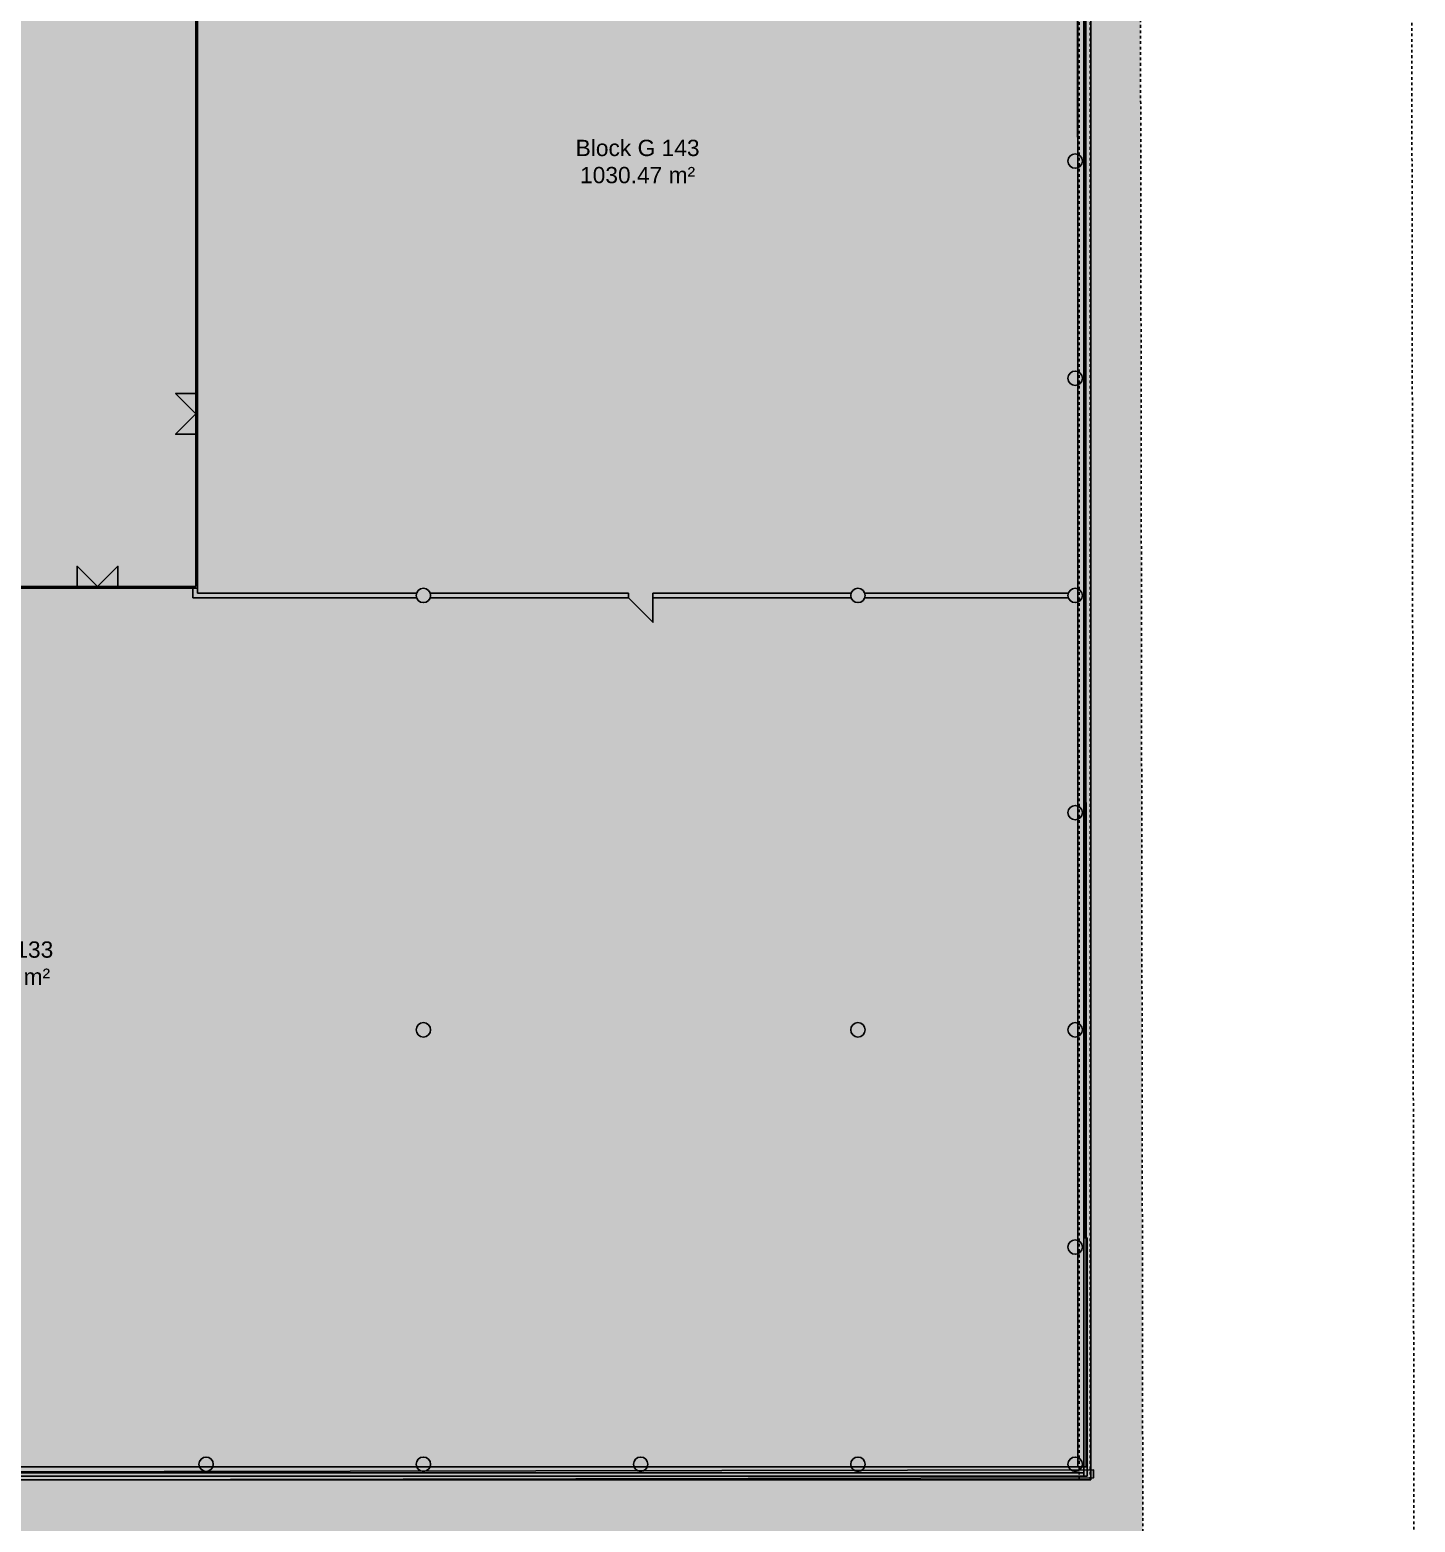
# Model space of a CAD drawing. Header units: metres. Extents: x 183920 to 185578, y 20757 to 21440.
# Drawn here: x 184938.8 to 184989.8, y 20812.1 to 20867 of the extents above; entities that cross this region are included whole.
import ezdxf

# ---------------------------------------------------------------- set-up
doc = ezdxf.new("R2010")
doc.units = ezdxf.units.M
for name, pattern in [('Path offset', [0.022225, 0.00635, -0.003175, 0.00635, -0.003175, 0, -0.003175]), ('Property boundary', [0.00111125, 0.0003175, -0.00015875, 0.0003175, -0.00015875, 0, -0.00015875]), ('Style_13', [0]), ('Style_25', [4.7625e-07, 3.175e-07, -1.5875e-07]), ('Wall Style 01', [0])]:
    doc.linetypes.add(name, pattern=pattern)
for name, color, linetype, true_color in [('COLON', 5, 'Continuous', 0x0000ff), ('DOORS', 8, 'Continuous', 0x414141), ('GKL', 5, 'Continuous', 0x0000ff), ('Glass', 4, 'Continuous', 0x00ffff), ('Imported Drawing', 7, 'Continuous', 0x957bfc), ('MONOLIT', 7, 'Continuous', 0x691639), ('SENDVICH', 2, 'Continuous', 0xffff00), ('Walls', 7, 'Continuous', 0x68db4c), ('Zoning', 7, 'Continuous', 0x47d2e2)]:
    doc.layers.add(name, color=color, linetype=linetype, true_color=true_color)
doc.styles.add('Zone text style', font='', dxfattribs={"height": 0.6})
doc.styles.get('Zone text style').set_extended_font_data('arial')

# ---------------------------------------------------------------- blocks, each defined once
blk = doc.blocks.new('AC584E3954')
at = {"layer": 'Glass', "linetype": 'Style_13'}
for points in [[(-0.8850831972660963, -1.234254007406082), (-0.8850831972660963, -1.174254007406082)], [(0.6149168027339037, -1.234254007406082), (0.6149168027339037, -1.984254007406082), (-0.1350831972660962, -1.234254007406082), (-0.8850831972660963, -1.984254007406082), (-0.8850831972660963, -1.234254007406082)], [(0.6149168027339037, -1.234254007406082), (0.6149168027339037, -1.174254007406082)]]:
    blk.add_lwpolyline(points, dxfattribs=at)

msp = doc.modelspace()

# ---------------------------------------------------------------- hatches: boundary and pattern name
at = {"layer": 'Walls', "transparency": 33554483}
h = msp.add_hatch(color=256, dxfattribs=at)
h.paths.add_polyline_path([(184977.3447471315, 20998.25825037873), (184977.3447960254, 20997.95734221833), (184977.3573636827, 20920.61207212447), (184977.6573636867, 20920.61207212111), (184977.6447509234, 20998.23493840217), (184977.3447471315, 20998.25825037873)], flags=0)
h.paths.add_polyline_path([(184977.3574124291, 20920.31207212447), (184977.3587086371, 20912.33480511989), (184977.5596731682, 20912.33480511989), (184977.5596731681, 20920.3120721222), (184977.3574124291, 20920.31207212447)], flags=0)
h.paths.add_polyline_path([(184977.3587573834, 20912.03480511989), (184977.3746730565, 20814.08480507297), (184977.6746730526, 20814.08485381929), (184977.6587573874, 20912.03480511989), (184977.3587573834, 20912.03480511989)], flags=0)
msp.add_hatch(color=256, dxfattribs=at).paths.add_polyline_path([(184888.9596731682, 20813.51754330149), (184888.9596731682, 20813.81754381658), (184977.9475187415, 20813.98244652609), (184977.9480746684, 20813.68244704118), (184888.9596731682, 20813.51754330149)], flags=0)
at = {"layer": 'Zoning', "transparency": 33554483}
msp.add_hatch(color=256, dxfattribs=at).paths.add_polyline_path([(184979.7863903792, 20791.04482130507), (184979.4617629582, 21013.51851378724), (184803.8159741289, 21044.01882130582), (184705.1692688792, 21043.36482130507), (184705.2366155375, 20815.82403505755), (184979.7863903792, 20791.04482130507)], flags=0)

# ---------------------------------------------------------------- linework, layer by layer
at = {"layer": 'COLON', "linetype": 'Style_13'}
for points in [[(184977.0096730565, 20862.18480507297, 0.9999999999999999), (184977.5396730565, 20862.18480507297, 0.9999999999999999), (184977.0096730565, 20862.18480507297)], [(184977.0096730565, 20854.18480507297, 0.9999999999999999), (184977.5396730565, 20854.18480507297, 0.9999999999999999), (184977.0096730565, 20854.18480507297)], [(184953.0096730565, 20846.18480507297, 0.9999999999999999), (184953.5396730565, 20846.18480507297, 0.9999999999999999), (184953.0096730565, 20846.18480507297)], [(184969.0096730565, 20846.18480507297, 0.9999999999999999), (184969.5396730565, 20846.18480507297, 0.9999999999999999), (184969.0096730565, 20846.18480507297)], [(184977.0096730565, 20846.18480507297, 0.9999999999999999), (184977.5396730565, 20846.18480507297, 0.9999999999999999), (184977.0096730565, 20846.18480507297)], [(184977.0096730565, 20838.18480507297, 0.9999999999999999), (184977.5396730565, 20838.18480507297, 0.9999999999999999), (184977.0096730565, 20838.18480507297)], [(184953.0096730565, 20830.18480507297, 0.9999999999999999), (184953.5396730565, 20830.18480507297, 0.9999999999999999), (184953.0096730565, 20830.18480507297)], [(184969.0096730565, 20830.18480507297, 0.9999999999999999), (184969.5396730565, 20830.18480507297, 0.9999999999999999), (184969.0096730565, 20830.18480507297)], [(184977.0096730565, 20830.18480507297, 0.9999999999999999), (184977.5396730565, 20830.18480507297, 0.9999999999999999), (184977.0096730565, 20830.18480507297)], [(184977.0096730565, 20822.18480507297, 0.9999999999999999), (184977.5396730565, 20822.18480507297, 0.9999999999999999), (184977.0096730565, 20822.18480507297)], [(184945.0096730565, 20814.18480507297, 0.9999999999999999), (184945.5396730565, 20814.18480507297, 0.9999999999999999), (184945.0096730565, 20814.18480507297)], [(184953.0096730565, 20814.18480507297, 0.9999999999999999), (184953.5396730565, 20814.18480507297, 0.9999999999999999), (184953.0096730565, 20814.18480507297)], [(184961.0096730565, 20814.18480507297, 0.9999999999999999), (184961.5396730565, 20814.18480507297, 0.9999999999999999), (184961.0096730565, 20814.18480507297)], [(184969.0096730565, 20814.18480507297, 0.9999999999999999), (184969.5396730565, 20814.18480507297, 0.9999999999999999), (184969.0096730565, 20814.18480507297)], [(184977.0096730565, 20814.18480507297, 0.9999999999999999), (184977.5396730565, 20814.18480507297, 0.9999999999999999), (184977.0096730565, 20814.18480507297)]]:
    msp.add_lwpolyline(points, format="xyb", close=True, dxfattribs=at)
at = {"layer": 'DOORS', "linetype": 'Style_13'}
msp.add_lwpolyline([(184961.7246730565, 20846.09980507298), (184961.7246730565, 20845.19980507297), (184960.8246730565, 20846.09980507298)], dxfattribs=at)
at = {"layer": 'GKL', "linetype": 'Style_13'}
for points in [[(184944.7896730565, 20846.44980507297), (184944.9596730566, 20846.44980507297)], [(184944.7896730565, 20846.44980507297), (184944.7896730565, 20846.09980507298)], [(184944.9596730566, 20846.44980507297), (184944.9596730566, 20846.26980507297)], [(184944.7896730565, 20846.09980507298), (184953.020507756, 20846.09980507298)], [(184944.9596730566, 20846.26980507297), (184953.020507756, 20846.26980507297)], [(184953.5288383571, 20846.26980507297), (184960.8246730565, 20846.26980507297)], [(184953.5288383571, 20846.09980507298), (184960.8246730565, 20846.09980507298)], [(184960.8246730565, 20846.26980507297), (184960.8246730565, 20846.09980507298)], [(184961.7246730565, 20846.26980507297), (184961.7246730565, 20846.09980507298)], [(184961.7246730565, 20846.26980507297), (184969.020507756, 20846.26980507297)], [(184961.7246730565, 20846.09980507298), (184969.020507756, 20846.09980507298)], [(184969.5288383571, 20846.26980507297), (184977.020507756, 20846.26980507297)], [(184969.5288383571, 20846.09980507298), (184977.020507756, 20846.09980507298)]]:
    msp.add_lwpolyline(points, dxfattribs=at)
at = {"layer": 'Glass', "linetype": 'Style_13'}
for points in [[(184944.8996730566, 20912.18480507297), (184944.8996730566, 20846.50980507298)], [(184944.9596730566, 20912.18480507297), (184944.9596730566, 20846.44980507297)], [(184977.5896730565, 20832.08480507297), (184977.5896730565, 20894.58514817682)], [(184977.6496730566, 20832.08480507297), (184977.6496730566, 20894.58514817682)], [(184944.9596730566, 20846.44980507297), (184913.5896730565, 20846.44980507297)], [(184944.8996730566, 20846.50980507298), (184913.6496730566, 20846.50980507298)], [(184977.5896730565, 20822.52980507298), (184977.5896730565, 20832.08480507297)], [(184977.6496730566, 20822.52980507298), (184977.6496730566, 20832.08480507297)]]:
    msp.add_lwpolyline(points, dxfattribs=at)
at = {"layer": 'MONOLIT', "linetype": 'Style_25'}
for points in [[(184977.4241919283, 20813.60480507297), (184977.4241919283, 20910.59980507298)], [(184977.8241919283, 20813.60480507297), (184977.8241919283, 20910.59980507298)]]:
    msp.add_lwpolyline(points, dxfattribs=at)
at = {"layer": 'MONOLIT', "linetype": 'Style_13'}
for points in [[(184977.3746730565, 20832.08480507297), (184977.3746730565, 20894.58514817682)], [(184977.8546730565, 20832.08480507297), (184977.8546730565, 20894.58514817682)], [(184977.3746730565, 20814.08480507297), (184977.3746730565, 20832.08480507297)], [(184977.8546730565, 20813.60480507297), (184977.8546730565, 20832.08480507297)], [(184889.1746730566, 20814.08480507297), (184977.3746730565, 20814.08480507297)], [(184888.6946730565, 20813.60480507297), (184977.8546730565, 20813.60480507297)]]:
    msp.add_lwpolyline(points, dxfattribs=at)
at = {"layer": 'SENDVICH', "linetype": 'Style_13'}
for points in [[(184977.5896730565, 20813.74980507297), (184977.5896730565, 20822.52980507298)], [(184977.5896730565, 20822.52980507298), (184977.7096730566, 20822.52980507298)], [(184977.7096730566, 20813.74980507297), (184977.7096730566, 20822.52980507298)], [(184888.8396730565, 20813.74980507297), (184977.7096730566, 20813.74980507297)], [(184888.9596730566, 20813.86980507297), (184977.5896730565, 20813.86980507297)]]:
    msp.add_lwpolyline(points, dxfattribs=at)
at = {"layer": 'Walls', "linetype": 'Wall Style 01'}
for points in [[(184977.3587573834, 20912.03480511989), (184977.3746730565, 20814.08480507297), (184977.6746730526, 20814.08485381929), (184977.6587573874, 20912.03480511989)], [(184888.9596731682, 20813.51754330149), (184977.9480746684, 20813.68244704118), (184977.9475187415, 20813.98244652609), (184888.9596731682, 20813.81754381658)]]:
    msp.add_lwpolyline(points, dxfattribs=at)
at = {"layer": 'Zoning', "linetype": 'Property boundary'}
msp.add_lwpolyline([(184989.7919999999, 20780.78129049386), (184989.449155008, 21021.93388247756), (184804.6777593476, 21054.01882130507), (184695.2368410432, 21054.01882128981), (184695.2366066682, 20806.66421496657), (184989.792, 20780.78129049386)], close=True, dxfattribs=at)
msp.add_lwpolyline([(184989.7919999999, 20780.78129049386), (184989.449155008, 21021.93388247756), (184804.6777593476, 21054.01882130507), (184695.2368410432, 21054.01882128981), (184695.2366066682, 20806.66421496657), (184989.792, 20780.78129049386)], close=True, dxfattribs=at)
at = {"layer": 'Zoning', "linetype": 'Path offset'}
msp.add_lwpolyline([(184979.7943903792, 20791.69832452861), (184979.4617629582, 21013.51851378724), (184803.8159741289, 21044.01882130582), (184705.2368316418, 21044.01882130292), (184705.2366155375, 20815.82403505755), (184979.7943903792, 20791.69832452861)], close=True, dxfattribs=at)

# ---------------------------------------------------------------- block references
at = {"layer": 'Glass', "xscale": -1}
for p, rotation in [((184946.1339270639, 20853.00773303729), 270), ((184941.4097562538, 20845.27555106557), 180)]:
    msp.add_blockref('AC584E3954', p, dxfattribs=dict(at, rotation=rotation))

# ---------------------------------------------------------------- texts
at = {"layer": 'Imported Drawing', "char_height": 0.6, "width": 5.263461538461538, "attachment_point": 5, "style": 'Zone text style'}
for s, insert in [('Block G 143\\P1030.47 m²', (184961.1614816682, 20862.16567211989)), ('Block E 133\\P2330.10 m²', (184937.4108955947, 20832.63815749038))]:
    msp.add_mtext(s, dxfattribs=dict(at, insert=insert))

doc.saveas('drawing.dxf')
